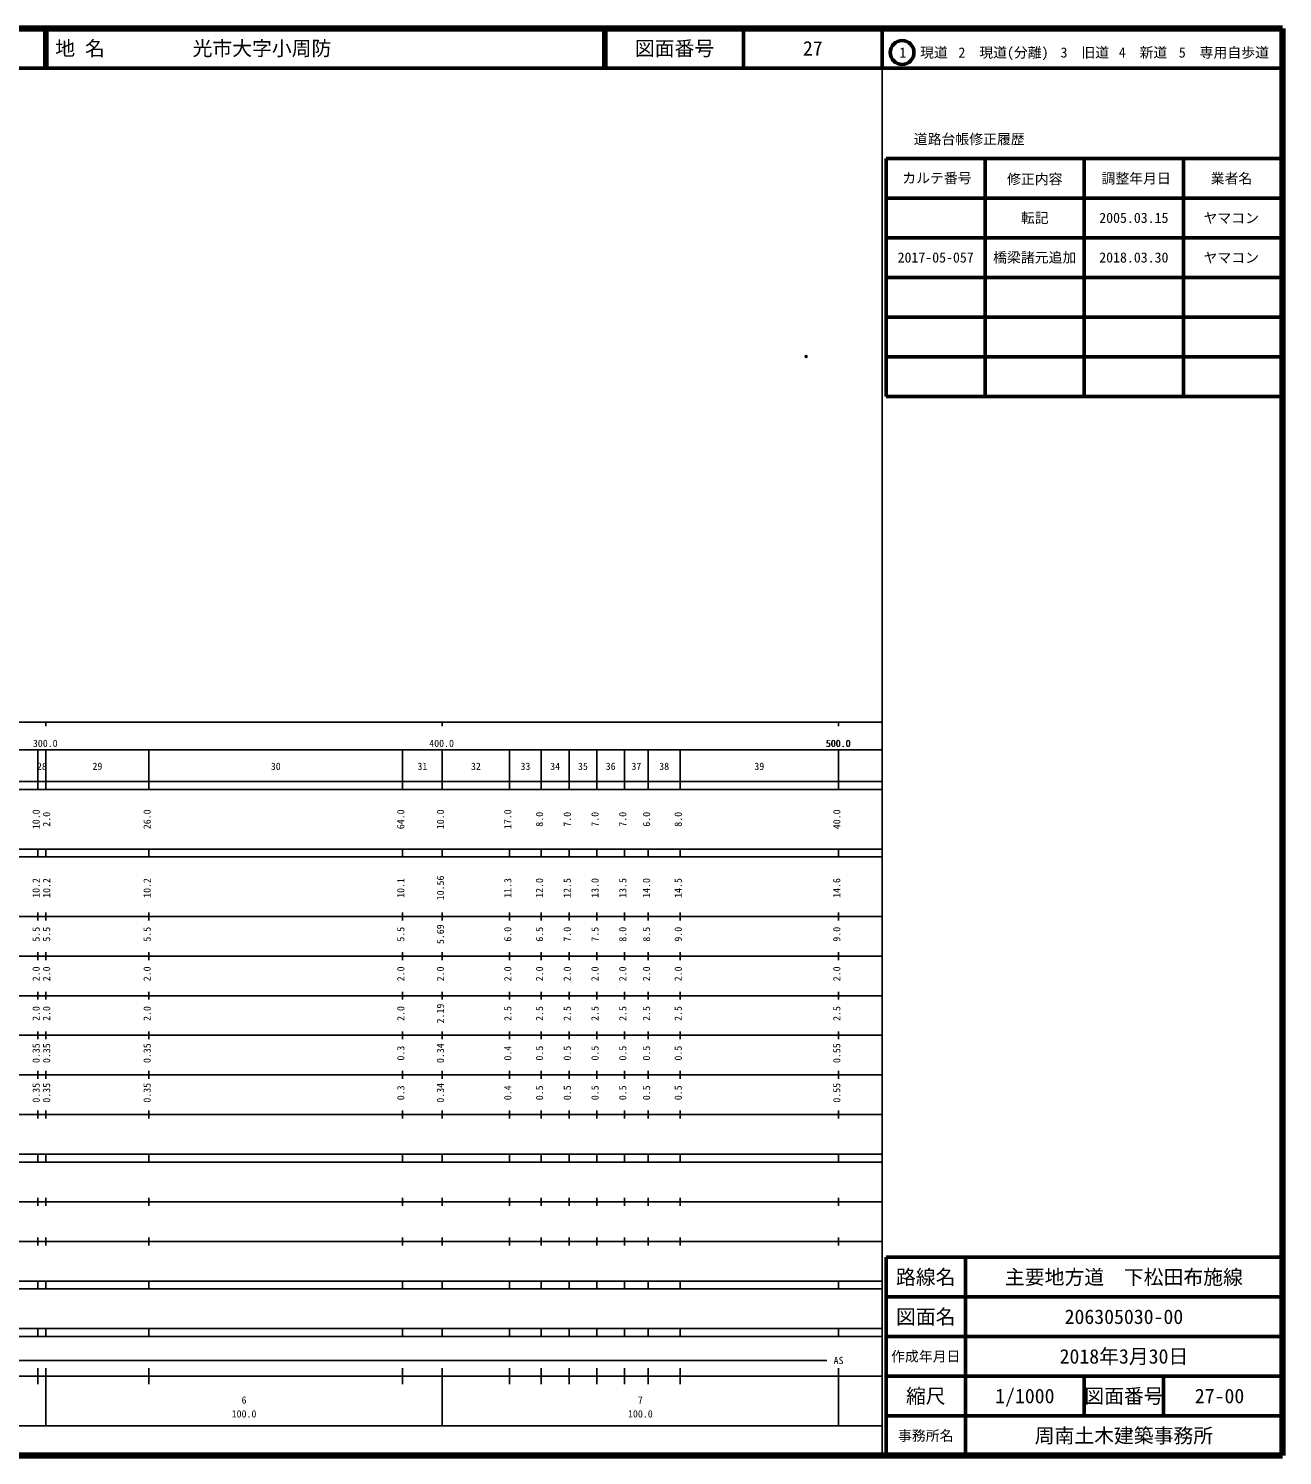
# Model space of a CAD drawing. Units: millimetres on the paper. Extents: x 40 to 680, y 20 to 380.
# Drawn here: x 363.6 to 680, y 20 to 380 of the extents above; entities that cross this region are included whole.
import ezdxf
from ezdxf.enums import TextEntityAlignment as Align

# ---------------------------------------------------------------- set-up
doc = ezdxf.new("R2010")
doc.units = ezdxf.units.MM
doc.header["$PDMODE"] = 32
doc.header["$PDSIZE"] = 0.5
doc.layers.add('M-OTRS', color=6, linetype='Continuous')
doc.layers.add('M-TTL-TXT', color=7, linetype='Continuous')
for name, color, linetype, lineweight in [('M-TTL', 2, 'Continuous', 140), ('M-TTL-BAND', 7, 'Continuous', 25), ('M-TTL-FRAM', 2, 'Continuous', 50), ('M-TTL-LINE', 7, 'Continuous', 50)]:
    doc.layers.add(name, color=color, linetype=linetype, lineweight=lineweight)
doc.styles.add('ＭＳ ゴシック', font='')
doc.styles.get('ＭＳ ゴシック').set_extended_font_data('MS Gothic')

msp = doc.modelspace()

# ---------------------------------------------------------------- linework, layer by layer
at = {"layer": 'M-OTRS'}
msp.add_point((559.81, 297.242), dxfattribs=at)
at = {"layer": 'M-TTL'}
for p, q in [((680, 380), (40, 380)), ((680, 20), (680, 380)), ((40, 20), (680, 20))]:
    msp.add_line(p, q, dxfattribs=at)
at = {"layer": 'M-TTL-BAND'}
for p, q in [((579, 20), (579, 370)), ((40, 205), (579, 205)), ((368, 205), (368, 204)), ((468, 205), (468, 204)), ((568, 205), (568, 204)), ((68, 198), (579, 198)), ((366, 188), (366, 198)), ((368, 188), (368, 198)), ((394, 188), (394, 198)), ((458, 188), (458, 198)), ((468, 188), (468, 198)), ((485, 188), (485, 198)), ((493, 188), (493, 198)), ((500, 188), (500, 198)), ((507, 188), (507, 198)), ((514, 188), (514, 198)), ((520, 188), (520, 198)), ((528, 188), (528, 198)), ((568, 188), (568, 198)), ((40, 190), (579, 190)), ((40, 188), (579, 188)), ((40, 173), (579, 173)), ((366, 171), (366, 173)), ((368, 171), (368, 173)), ((394, 171), (394, 173)), ((458, 171), (458, 173)), ((468, 171), (468, 173)), ((485, 171), (485, 173)), ((493, 171), (493, 173)), ((500, 171), (500, 173)), ((507, 171), (507, 173)), ((514, 171), (514, 173)), ((520, 171), (520, 173)), ((528, 171), (528, 173)), ((568, 171), (568, 173)), ((40, 171), (579, 171)), ((40, 156), (579, 156)), ((366, 155), (366, 157)), ((368, 155), (368, 157)), ((394, 155), (394, 157)), ((458, 155), (458, 157)), ((468, 155), (468, 157)), ((485, 155), (485, 157)), ((493, 155), (493, 157)), ((500, 155), (500, 157)), ((507, 155), (507, 157)), ((514, 155), (514, 157)), ((520, 155), (520, 157)), ((528, 155), (528, 157)), ((568, 155), (568, 157)), ((46, 146), (579, 146)), ((366, 145), (366, 147)), ((368, 145), (368, 147)), ((394, 145), (394, 147)), ((458, 145), (458, 147)), ((468, 145), (468, 147)), ((485, 145), (485, 147)), ((493, 145), (493, 147)), ((500, 145), (500, 147)), ((507, 145), (507, 147)), ((514, 145), (514, 147)), ((520, 145), (520, 147)), ((528, 145), (528, 147)), ((568, 145), (568, 147)), ((366, 135), (366, 137)), ((368, 135), (368, 137)), ((394, 135), (394, 137)), ((458, 135), (458, 137)), ((468, 135), (468, 137)), ((485, 135), (485, 137)), ((493, 135), (493, 137)), ((500, 135), (500, 137)), ((507, 135), (507, 137)), ((514, 135), (514, 137)), ((520, 135), (520, 137)), ((528, 135), (528, 137)), ((568, 135), (568, 137)), ((52, 136), (579, 136)), ((46, 126), (579, 126)), ((366, 125), (366, 127)), ((368, 125), (368, 127)), ((394, 125), (394, 127)), ((458, 125), (458, 127)), ((468, 125), (468, 127)), ((485, 125), (485, 127)), ((493, 125), (493, 127)), ((500, 125), (500, 127)), ((507, 125), (507, 127)), ((514, 125), (514, 127)), ((520, 125), (520, 127)), ((528, 125), (528, 127)), ((568, 125), (568, 127)), ((52, 116), (579, 116)), ((366, 115), (366, 117)), ((368, 115), (368, 117)), ((394, 115), (394, 117)), ((458, 115), (458, 117)), ((468, 115), (468, 117)), ((485, 115), (485, 117)), ((493, 115), (493, 117)), ((500, 115), (500, 117)), ((507, 115), (507, 117)), ((514, 115), (514, 117)), ((520, 115), (520, 117)), ((528, 115), (528, 117)), ((568, 115), (568, 117)), ((46, 106), (579, 106)), ((366, 105), (366, 107)), ((368, 105), (368, 107)), ((394, 105), (394, 107)), ((458, 105), (458, 107)), ((468, 105), (468, 107)), ((485, 105), (485, 107)), ((493, 105), (493, 107)), ((500, 105), (500, 107)), ((507, 105), (507, 107)), ((514, 105), (514, 107)), ((520, 105), (520, 107)), ((528, 105), (528, 107)), ((568, 105), (568, 107)), ((40, 96), (579, 96)), ((40, 94), (579, 94)), ((366, 94), (366, 96)), ((368, 94), (368, 96)), ((394, 94), (394, 96)), ((458, 94), (458, 96)), ((468, 94), (468, 96)), ((485, 94), (485, 96)), ((493, 94), (493, 96)), ((500, 94), (500, 96)), ((507, 94), (507, 96)), ((514, 94), (514, 96)), ((520, 94), (520, 96)), ((528, 94), (528, 96)), ((568, 94), (568, 96)), ((49, 84), (579, 84)), ((366, 83), (366, 85)), ((368, 83), (368, 85)), ((394, 83), (394, 85)), ((458, 83), (458, 85)), ((468, 83), (468, 85)), ((485, 83), (485, 85)), ((493, 83), (493, 85)), ((500, 83), (500, 85)), ((507, 83), (507, 85)), ((514, 83), (514, 85)), ((520, 83), (520, 85)), ((528, 83), (528, 85)), ((568, 83), (568, 85)), ((40, 74), (579, 74)), ((366, 73), (366, 75)), ((368, 73), (368, 75)), ((394, 73), (394, 75)), ((458, 73), (458, 75)), ((468, 73), (468, 75)), ((485, 73), (485, 75)), ((493, 73), (493, 75)), ((500, 73), (500, 75)), ((507, 73), (507, 75)), ((514, 73), (514, 75)), ((520, 73), (520, 75)), ((528, 73), (528, 75)), ((568, 73), (568, 75)), ((40, 64), (579, 64)), ((40, 62), (579, 62)), ((366, 62), (366, 64)), ((368, 62), (368, 64)), ((394, 62), (394, 64)), ((458, 62), (458, 64)), ((468, 62), (468, 64)), ((485, 62), (485, 64)), ((493, 62), (493, 64)), ((500, 62), (500, 64)), ((507, 62), (507, 64)), ((514, 62), (514, 64)), ((520, 62), (520, 64)), ((528, 62), (528, 64)), ((568, 62), (568, 64)), ((40, 52), (579, 52)), ((366, 50), (366, 52)), ((368, 50), (368, 52)), ((394, 50), (394, 52)), ((458, 50), (458, 52)), ((468, 50), (468, 52)), ((485, 50), (485, 52)), ((493, 50), (493, 52)), ((500, 50), (500, 52)), ((507, 50), (507, 52)), ((514, 50), (514, 52)), ((520, 50), (520, 52)), ((528, 50), (528, 52)), ((568, 50), (568, 52)), ((40, 50), (579, 50)), ((71, 44), (565, 44)), ((40, 40), (579, 40)), ((366, 38), (366, 42)), ((368, 27.5), (368, 42)), ((394, 38), (394, 42)), ((458, 38), (458, 42)), ((468, 27.5), (468, 42)), ((485, 38), (485, 42)), ((493, 38), (493, 42)), ((500, 38), (500, 42)), ((507, 38), (507, 42)), ((514, 38), (514, 42)), ((520, 38), (520, 42)), ((528, 38), (528, 42)), ((568, 27.5), (568, 42)), ((68, 27.5), (579, 27.5))]:
    msp.add_line(p, q, dxfattribs=at)
at = {"layer": 'M-TTL-FRAM'}
for p, q in [((580, 347.197), (580, 287.197)), ((580, 347.197), (680, 347.197)), ((580, 287.197), (680, 287.197)), ((680, 70), (580, 70)), ((580, 70), (580, 20))]:
    msp.add_line(p, q, dxfattribs=at)
at = {"layer": 'M-TTL-LINE'}
for p, q in [((367.75, 380), (367.75, 370)), ((368.25, 380), (368.25, 370)), ((508.747, 380), (508.747, 370)), ((509.247, 380), (509.247, 370)), ((543.997, 380), (543.997, 370)), ((579, 380), (579, 370)), ((40, 370), (680, 370)), ((605, 347.197), (605, 287.197)), ((630, 347.197), (630, 287.197)), ((655, 347.197), (655, 287.197)), ((580, 337.197), (680, 337.197)), ((580, 327.197), (680, 327.197)), ((580, 317.197), (680, 317.197)), ((580, 307.197), (680, 307.197)), ((580, 297.197), (680, 297.197)), ((600, 70), (600, 20)), ((680, 60), (580, 60)), ((680, 50), (580, 50)), ((680, 40), (580, 40)), ((630, 40), (630, 30)), ((650, 40), (650, 30)), ((680, 30), (580, 30))]:
    msp.add_line(p, q, dxfattribs=at)
msp.add_circle((584.031, 373.958), 3, dxfattribs=at)

# ---------------------------------------------------------------- texts
at = {"layer": 'M-TTL-BAND', "style": 'ＭＳ ゴシック'}
for s, p in [('300.0', (367.844, 198.195)), ('400.0', (467.844, 198.195)), ('500.0', (567.844, 198.195)), ('500.0', (568, 198.195)), ('28', (367, 192.405)), ('29', (381, 192.405)), ('30', (426, 192.405)), ('31', (463, 192.405)), ('32', (476.5, 192.405)), ('33', (489, 192.405)), ('34', (496.5, 192.405)), ('35', (503.5, 192.405)), ('36', (510.5, 192.405)), ('37', (517, 192.405)), ('38', (524, 192.405)), ('39', (548, 192.405)), ('AS', (568, 42.5)), ('6', (418, 32.523)), ('7', (518, 32.523)), ('100.0', (418, 29.033)), ('100.0', (518, 29.033))]:
    msp.add_text(s, height=1.833, dxfattribs=at).set_placement(p, align=Align.BOTTOM_CENTER)
for s, p in [('10.0', (367, 180.5)), ('2.0', (369.638, 180.5)), ('26.0', (395, 180.5)), ('64.0', (459, 180.5)), ('10.0', (469, 180.5)), ('17.0', (486, 180.5)), ('8.0', (494, 180.5)), ('7.0', (501, 180.5)), ('7.0', (508, 180.5)), ('7.0', (515, 180.5)), ('6.0', (521, 180.5)), ('8.0', (529, 180.5)), ('40.0', (569, 180.5)), ('10.56', (469, 163.174)), ('10.2', (367, 163.174)), ('10.2', (369.638, 163.174)), ('10.2', (395, 163.174)), ('10.1', (459, 163.174)), ('11.3', (486, 163.174)), ('12.0', (494, 163.174)), ('12.5', (501, 163.174)), ('13.0', (508, 163.174)), ('13.5', (515, 163.174)), ('14.0', (521, 163.174)), ('14.5', (529, 163.174)), ('14.6', (569, 163.174)), ('5.5', (367, 151.5)), ('5.5', (369.638, 151.5)), ('5.5', (395, 151.5)), ('5.5', (459, 151.5)), ('5.69', (469, 151.5)), ('6.0', (486, 151.5)), ('6.5', (494, 151.5)), ('7.0', (501, 151.5)), ('7.5', (508, 151.5)), ('8.0', (515, 151.5)), ('8.5', (521, 151.5)), ('9.0', (529, 151.5)), ('9.0', (569, 151.5)), ('2.0', (367, 141.5)), ('2.0', (369.638, 141.5)), ('2.0', (395, 141.5)), ('2.0', (459, 141.5)), ('2.0', (469, 141.5)), ('2.0', (486, 141.5)), ('2.0', (494, 141.5)), ('2.0', (501, 141.5)), ('2.0', (508, 141.5)), ('2.0', (515, 141.5)), ('2.0', (521, 141.5)), ('2.0', (529, 141.5)), ('2.0', (569, 141.5)), ('2.0', (367, 131.5)), ('2.0', (369.638, 131.5)), ('2.0', (395, 131.5)), ('2.0', (459, 131.5)), ('2.19', (469, 131.5)), ('2.5', (486, 131.5)), ('2.5', (494, 131.5)), ('2.5', (501, 131.5)), ('2.5', (508, 131.5)), ('2.5', (515, 131.5)), ('2.5', (521, 131.5)), ('2.5', (529, 131.5)), ('2.5', (569, 131.5)), ('0.35', (367, 121.5)), ('0.35', (369.638, 121.5)), ('0.35', (395, 121.5)), ('0.3', (459, 121.5)), ('0.34', (469, 121.5)), ('0.4', (486, 121.5)), ('0.5', (494, 121.5)), ('0.5', (501, 121.5)), ('0.5', (508, 121.5)), ('0.5', (515, 121.5)), ('0.5', (521, 121.5)), ('0.5', (529, 121.5)), ('0.55', (569, 121.5)), ('0.35', (367, 111.5)), ('0.35', (369.638, 111.5)), ('0.35', (395, 111.5)), ('0.3', (459, 111.5)), ('0.34', (469, 111.5)), ('0.4', (486, 111.5)), ('0.5', (494, 111.5)), ('0.5', (501, 111.5)), ('0.5', (508, 111.5)), ('0.5', (515, 111.5)), ('0.5', (521, 111.5)), ('0.5', (529, 111.5)), ('0.55', (569, 111.5))]:
    msp.add_text(s, height=1.833, rotation=90, dxfattribs=at).set_placement(p, align=Align.BOTTOM_CENTER)
at = {"layer": 'M-TTL-TXT', "style": 'ＭＳ ゴシック'}
for s, p in [('地 名', (370.38, 375)), ('光市大字小周防', (405.024, 375))]:
    msp.add_text(s, height=3.666, dxfattribs=at).set_placement(p, align=Align.MIDDLE_LEFT)
for s, height, p in [('図面番号', 3.666, (526.622, 375)), ('27', 3.666, (561.497, 375)), ('1\u3000現道', 2.566, (589.448, 373.958)), ('2\u3000現道(分離)', 2.566, (609.619, 373.958)), ('3\u3000旧道', 2.566, (630.121, 373.958)), ('4\u3000新道', 2.566, (644.824, 373.958)), ('5\u3000専用自歩道', 2.566, (665.228, 373.958)), ('道路台帳修正履歴', 2.566, (600.968, 352.113)), ('カルテ番号', 2.566, (592.839, 342.277)), ('修正内容', 2.566, (617.509, 342.023)), ('調整年月日', 2.566, (643.089, 342.197)), ('業者名', 2.566, (667.134, 342.197)), ('転記', 2.566, (617.5, 332.245)), ('2005.03.15', 2.566, (642.5, 332.245)), ('ヤマコン', 2.566, (667.077, 332.189)), ('2017-05-057', 2.566, (592.5, 322.245)), ('橋梁諸元追加', 2.566, (617.5, 322.245)), ('2018.03.30', 2.566, (642.5, 322.245)), ('ヤマコン', 2.566, (667.077, 322.189)), ('路線名', 3.666, (590, 65)), ('路線名', 3.666, (590, 65)), ('主要地方道\u3000下松田布施線', 3.666, (640, 65)), ('図面名', 3.666, (590, 55)), ('図面名', 3.666, (590, 55)), ('206305030-00', 3.666, (640, 55)), ('2018年3月30日', 3.666, (640, 45)), ('作成年月日', 2.566, (590, 45)), ('作成年月日', 2.566, (590, 45)), ('縮尺', 3.666, (590, 35)), ('縮尺', 3.666, (590, 35)), ('1/1000', 3.666, (615, 35)), ('図面番号', 3.666, (640, 35)), ('図面番号', 3.666, (640, 35)), ('27-00', 3.666, (664.125, 35)), ('事務所名', 2.566, (590, 25)), ('事務所名', 2.566, (590, 25)), ('周南土木建築事務所', 3.666, (640, 25))]:
    msp.add_text(s, height=height, dxfattribs=at).set_placement(p, align=Align.MIDDLE_CENTER)

doc.saveas('drawing.dxf')
